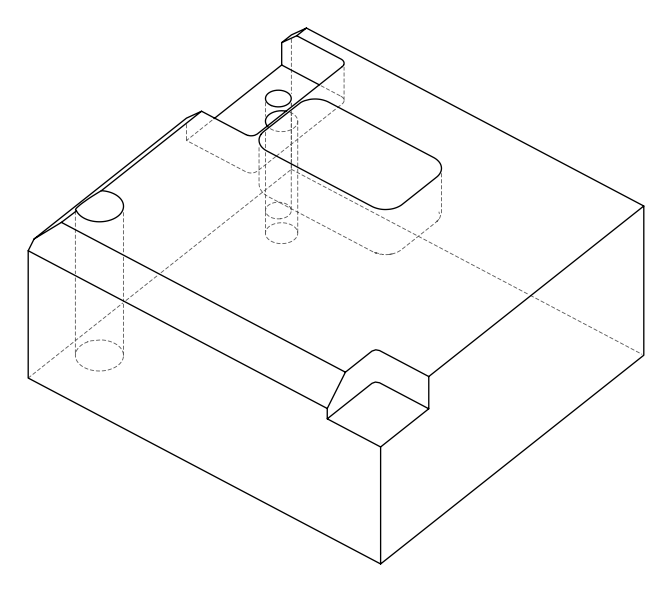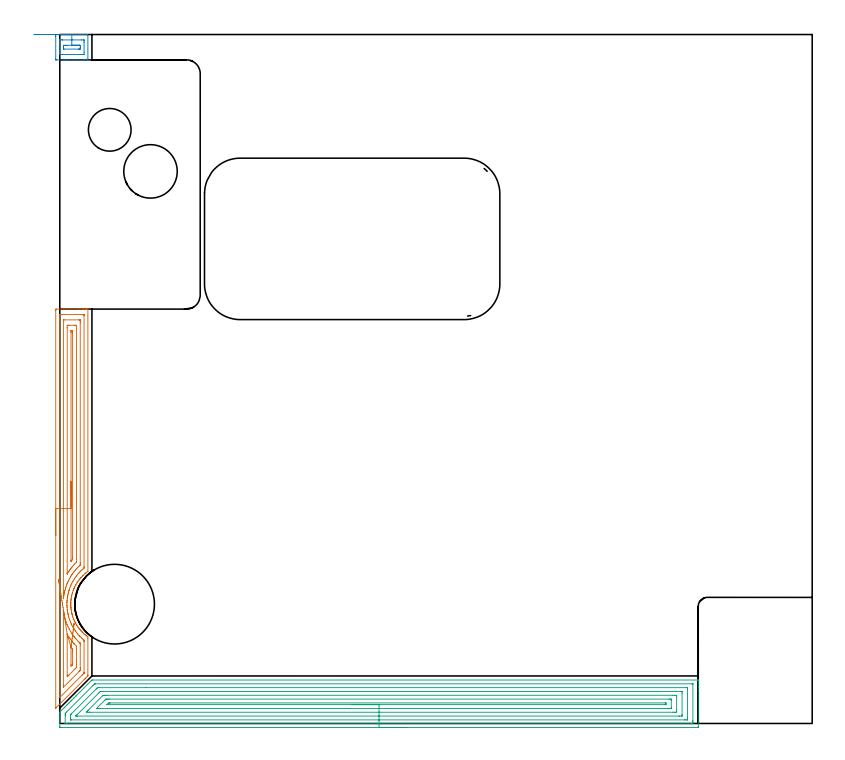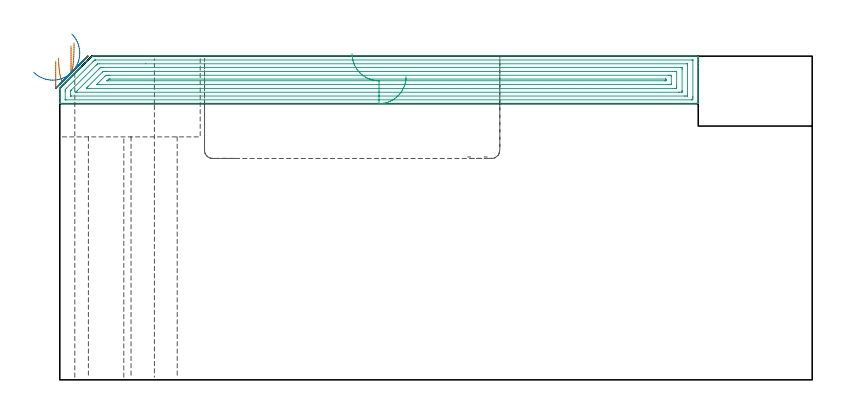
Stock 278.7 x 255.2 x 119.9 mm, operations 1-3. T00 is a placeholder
(PLAN: 17 operations, 12 tool changes, 80.7 min)
(1 AREA_MILL | FG_CHAMFER_SURFACE | UGT0205_001 | 5.69 min | 11259 mm3)
(2 AREA_MILL_1 | FG_CHAMFER_SURFACE_1 | UGT0205_001 | 0.58 min | 1127 mm3)
(3 AREA_MILL_2 | FG_CHAMFER_SURFACE_2 | UGT0205_001 | 13.24 min | 36922 mm3)
(4 MILL_CORNER_NOTCH_RECTANGULAR | CORNER_NOTCH_RECTANGULAR | NXT0201_008 | Follow Part, ap 1.5, ae 75% | 23.04 min | 49807 mm3)
(5 MILL_RECTANGULAR_POCKET | POCKET_RECTANGULAR_STRAIGHT | NXT0201_007 | Follow Part, ap 6.25, ae 75% | 6.21 min | 241589 mm3)
(6 MILL_SLOT | SLOT_PARTIAL_RECTANGULAR | NXT0201_013 | Follow Part, ap 2.5, ae 75% | 28.45 min | 142268 mm3)
(7 SPOT_DRILL | STEP1HOLE | NXT0321_9005460120000 | 0.05 min | 192 mm3)
(8 SPOT_DRILL_1 | STEP1HOLE_1 | NXT0321_9005460120000 | 0.06 min | 175 mm3)
(9 SPOT_DRILL_2 | STEP1HOLE_2 | NXT0321_9005460120000 | 0.04 min | 13 mm3)
(10 DRILL_BLIND_HOLE_INTO_CENTER | STEP1HOLE | NXT0301_092 | 0.08 min | 1753 mm3)
(11 GUN_DRILL_THROUGH_HOLE | STEP1HOLE | UGT0307_009 | 0.6 min | 11652 mm3)
(12 DRILL_TO_ENLARGE_THROUGH_HOLE | STEP1HOLE | NXT0301_104 | 0.51 min | 4853 mm3)
(13 DRILL_TO_ENLARGE_THROUGH_HOLE_1 | STEP1HOLE | UGT0301_394 | 0.53 min | 63202 mm3)
(14 DRILL_THROUGH_HOLE_INTO_CENTER | STEP1HOLE_1 | NXT0301_065 | 0.39 min | 6104 mm3)
(15 DRILL_TO_ENLARGE_THROUGH_HOLE_2 | STEP1HOLE_1 | UGT0301_264 | 0.41 min | 21421 mm3)
(16 DRILL_THROUGH_HOLE_INTO_CENTER_1 | STEP1HOLE_2 | NXT0301_065 | 0.39 min | 6222 mm3)
(17 DRILL_TO_ENLARGE_THROUGH_HOLE_3 | STEP1HOLE_2 | UGT0301_240 | 0.4 min | 11395 mm3)
(TOOL UGT0205_001 | Chamfer Mill 20 x 3 x 45 deg. | D20 FL50 Z2)
(TOOL NXT0201_008 | ENDMILL 6mm [2P460-0600-NA 1630] | D6 FL26 Z6)
(TOOL NXT0201_007 | ENDMILL 25mm [R216.25-25050GCK54P 1620] | D25 R3 FL54 Z5)
(TOOL NXT0201_013 | ENDMILL 10mm | D10 FL30 Z4)
(TOOL NXT0321_9005460120000 | NC Spot Drill, 142deg, 12mm, Carbide, Uncoated | D12 PA142 FL30 Z2)
(TOOL NXT0301_092 | Carbide Drill 12.1mm [860.1-1210-061A1-MM 2214] | D12.1 PA140 FL77 Z2)
(TOOL UGT0307_009 | Gun Drill 12 mm | D12 PA130 FL24 Z1)
(TOOL NXT0301_104 | Carbide Drill 14mm [860.1-1400-112A1-MM 2214] | D14 PA140 FL123 Z2)
(TOOL UGT0301_394 | Twist Drill 29.5 mm | D29.5 PA118 FL165 Z2)
(TOOL NXT0301_065 | Carbide Drill 9.4mm [860.1-0940-075A1-MM 2214] | D9.4 PA140 FL98 Z2)
(TOOL UGT0301_264 | Twist Drill 19.8 mm | D19.8 PA118 FL140 Z2)
(TOOL UGT0301_240 | Twist Drill 15.8 mm | D15.8 PA118 FL120 Z2)
(OP 1 AREA_MILL)
G17 G21 G94 G90
T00 M6
G54
G17 G0 G90 X-1.5 Y69.6 S1061 M3
G43 Z129.9 H0
Z118.
G94 G1 Y69.638 Z117.128 F250.
Y69.752 Z116.264
Y69.941 Z115.412
Y70.203 Z114.58
Y70.537 Z113.774
Y70.94 Z113.
Y71.409 Z112.264
Y71.94 Z111.572
Y72.529 Z110.929
Y73.172 Z110.34
Y73.864 Z109.808
Y74.6 Z109.34
Y75.374 Z108.937
Y76.18 Z108.603
Y77.012 Z108.341
Y77.864 Z108.152
Y78.728 Z108.038
Y79.6 Z108.
Y152.878
X-1.497 Y153.176 Z108.002
X-1.492 Y153.49 Z108.006
X-1.173 Y153.5 Z108.325
X7.126 Z116.62
X8.56 Z118.056
X8.91 Z118.405
X9.609 Z119.109
X9.931 Z119.431
X10.343 Y153.492 Z119.834
X10.397 Y153.49 Z119.888
X10.4 Y153.325 Z119.9
Y56.366
X10.395 Y56.332 Z119.892
X10.342 Y56.281 Z119.842
X9.802 Y55.87 Z119.299
X9.606 Y55.722 Z119.105
X9.498 Y55.641 Z118.997
X9.324 Y55.5 Z118.823
X8.612 Y54.858 Z118.109
X8.464 Y54.713 Z117.959
X8.355 Y54.607 Z117.852
X7.91 Y54.132 Z117.407
X7.724 Y53.934 Z117.223
X7.535 Y53.715 Z117.034
X7.126 Y53.193 Z116.624
X6.937 Y52.954 Z116.437
X6.837 Y52.827 Z116.337
X6.532 Y52.379 Z116.031
X6.242 Y51.93 Z115.742
X5.951 Y51.437 Z115.449
X5.902 Y51.347 Z115.401
X5.736 Y51.037 Z115.233
X5.514 Y50.593 Z115.014
X5.309 Y50.144 Z114.806
X5.294 Y50.11 Z114.791
X5.211 Y49.913 Z114.708
X5.107 Y49.663 Z114.601
X5.064 Y49.565 Z114.562
X4.95 Y49.252 Z114.448
X4.657 Y48.359 Z114.155
X4.647 Y48.323 Z114.145
X4.53 Y47.914 Z114.029
X4.426 Y47.467 Z113.921
X4.419 Y47.429 Z113.914
X4.374 Y47.201 Z113.871
X4.333 Y46.982 Z113.827
X4.272 Y46.671 Z113.767
X4.254 Y46.574 Z113.748
X4.176 Y46.105 Z113.676
X4.149 Y45.853 Z113.648
X4.13 Y45.642 Z113.621
X4.092 Y45.235 Z113.588
X4.074 Y44.886 Z113.572
X4.07 Y44.789 Z113.566
X4.071 Y44.748 Z113.563
X4.069 Y44.405 Z113.559
Y44.34 Z113.556
Y44.316 Z113.555
X4.068 Y44.184 Z113.554
X4.065 Y43.896 Z113.558
X4.068 Y43.855 Z113.559
X4.072 Y43.757 Z113.565
X4.091 Y43.408 Z113.576
X4.103 Y43.059 Z113.601
X4.106 Y43.004 Z113.604
X4.11 Y42.961 Z113.607
X4.137 Y42.649 Z113.634
X4.178 Y42.295 Z113.675
X4.204 Y42.111 Z113.701
X4.367 Y41.219 Z113.864
X4.45 Y40.868 Z113.946
X4.485 Y40.727 Z113.977
X4.515 Y40.597 Z114.009
X4.579 Y40.326 Z114.073
X4.592 Y40.28 Z114.086
X4.626 Y40.15 Z114.125
X4.673 Y39.985 Z114.171
X4.704 Y39.879 Z114.2
X4.847 Y39.433 Z114.345
X5.063 Y38.834 Z114.563
X5.153 Y38.615 Z114.652
X5.183 Y38.541 Z114.682
X5.382 Y38.093 Z114.878
X5.59 Y37.648 Z115.09
X5.684 Y37.465 Z115.183
X5.768 Y37.303 Z115.266
X5.849 Y37.152 Z115.346
X5.951 Y36.961 Z115.449
X6.071 Y36.756 Z115.57
X6.348 Y36.307 Z115.848
X6.637 Y35.863 Z116.137
X6.698 Y35.776 Z116.198
X6.838 Y35.578 Z116.336
X7.001 Y35.365 Z116.497
X7.228 Y35.065 Z116.727
X7.301 Y34.97 Z116.799
X7.51 Y34.715 Z117.007
X7.592 Y34.621 Z117.088
X7.726 Y34.464 Z117.222
X7.853 Y34.323 Z117.353
X7.889 Y34.283 Z117.388
X8.018 Y34.144 Z117.514
X8.077 Y34.078 Z117.575
X8.128 Y34.025 Z117.627
X8.207 Y33.943 Z117.707
X8.315 Y33.834 Z117.811
X8.342 Y33.806 Z117.839
X8.421 Y33.727 Z117.92
X8.505 Y33.644 Z118.005
X8.612 Y33.54 Z118.108
X8.994 Y33.185 Z118.491
X9.245 Y32.969 Z118.742
X9.409 Y32.833 Z118.908
X9.498 Y32.76 Z118.997
X9.787 Y32.535 Z119.287
X10.1 Y32.293 Z119.599
X10.248 Y32.186 Z119.747
X10.258 Y32.178 Z119.757
X10.396 Y32.069 Z119.89
X10.4 Y31.344 Z119.9
Y17.939
X10.401 Y17.604 Z119.896
X10.397 Y17.597 Z119.895
X10.396 Y17.595 Z119.894
X9.846 Y17.046 Z119.345
X9.802 Y17. Z119.299
X9.757 Y16.957 Z119.256
X9.548 Y16.748 Z119.047
X9.504 Y16.703 Z119.002
X9.461 Y16.66 Z118.959
X9.25 Y16.45 Z118.749
X-1.175 Y6.024 Z108.324
X-1.348 Y5.851 Z108.15
X-1.477 Y5.726 Z108.021
X-1.494 Y5.717 Z108.003
X-1.499 Y5.726 Z107.999
X-1.5 Y79.6 Z108.
X-0.086 Z109.414
Y151.167
X-0.079 Y151.488 Z109.421
X-0.06 Y151.491 Z109.44
X-0.01 Y151.494 Z109.49
X0.474 Y151.499 Z109.974
X8.502 Y151.5 Z118.002
X8.91 Y151.496 Z118.41
X8.967 Y151.493 Z118.467
X8.978 Y151.491 Z118.478
X8.981 Y151.42 Z118.481
X8.984 Y151.319 Z118.484
X8.985 Y151.167 Z118.485
X8.986 Y151.091 Z118.486
X8.985 Y58.001 Z118.485
X8.983 Y57.848 Z118.483
X8.979 Y57.549 Z118.479
X8.91 Y57.476 Z118.41
X8.793 Y57.376 Z118.293
X8.655 Y57.259 Z118.155
X8.317 Y56.96 Z117.817
X8.018 Y56.692 Z117.518
X7.849 Y56.535 Z117.349
X7.671 Y56.366 Z117.171
X7.402 Y56.089 Z116.902
X7.126 Y55.799 Z116.626
X6.969 Y55.629 Z116.469
X6.827 Y55.472 Z116.327
X6.557 Y55.148 Z116.057
X6.234 Y54.748 Z115.734
X6.159 Y54.653 Z115.659
X6.101 Y54.578 Z115.601
X5.778 Y54.141 Z115.278
X5.466 Y53.685 Z114.966
X5.342 Y53.495 Z114.842
X5.075 Y53.059 Z114.575
X4.916 Y52.791 Z114.416
X4.749 Y52.491 Z114.249
X4.434 Y51.897 Z113.934
X4.158 Y51.296 Z113.658
X4.031 Y51.004 Z113.531
X3.891 Y50.671 Z113.391
X3.674 Y50.11 Z113.174
X3.656 Y50.061 Z113.156
X3.644 Y50.024 Z113.144
X3.558 Y49.764 Z113.058
X3.425 Y49.35 Z112.925
X3.385 Y49.217 Z112.885
X3.224 Y48.657 Z112.724
X3.142 Y48.323 Z112.642
X3.055 Y47.933 Z112.555
X2.952 Y47.429 Z112.452
X2.927 Y47.299 Z112.427
X2.907 Y47.188 Z112.407
X2.802 Y46.536 Z112.302
X2.785 Y46.416 Z112.285
X2.702 Y45.642 Z112.202
X2.699 Y45.609 Z112.199
X2.666 Y45.101 Z112.166
X2.653 Y44.761 Z112.153
Y44.748
X2.648 Y43.872 Z112.148
X2.649 Y43.855 Z112.149
X2.666 Y43.424 Z112.166
X2.691 Y42.936 Z112.191
X2.775 Y42.067 Z112.275
X2.79 Y41.943 Z112.29
X2.92 Y41.174 Z112.42
X3.02 Y40.635 Z112.52
X3.054 Y40.474 Z112.554
X3.098 Y40.28 Z112.598
X3.237 Y39.708 Z112.737
X3.326 Y39.387 Z112.826
X3.558 Y38.613 Z113.058
X3.598 Y38.493 Z113.098
X3.607 Y38.468 Z113.107
X3.621 Y38.43 Z113.121
X3.942 Y37.599 Z113.442
X4.235 Y36.921 Z113.735
X4.337 Y36.706 Z113.837
X4.45 Y36.476 Z113.95
X4.8 Y35.812 Z114.3
X5.306 Y34.954 Z114.806
X5.329 Y34.918 Z114.829
X5.342 Y34.899 Z114.842
X5.695 Y34.38 Z115.195
X5.951 Y34.025 Z115.451
X6.234 Y33.654 Z115.734
X6.654 Y33.131 Z116.154
X7.126 Y32.599 Z116.626
X7.3 Y32.412 Z116.8
X7.468 Y32.237 Z116.968
X8.018 Y31.71 Z117.518
X8.424 Y31.344 Z117.924
X8.91 Y30.929 Z118.41
X8.965 Y30.881 Z118.465
X8.979 Y30.678 Z118.479
X8.984 Y30.526 Z118.484
X8.985 Y30.45 Z118.485
Y18.833
X8.984 Y18.758 Z118.484
X8.981 Y18.682 Z118.481
X8.977 Y18.639 Z118.477
X8.961 Y18.619 Z118.461
X8.91 Y18.563 Z118.41
X8.6 Y18.25 Z118.1
X8.29 Y17.939 Z117.79
X-0.01 Y9.64 Z109.49
X-0.047 Y9.605 Z109.453
X-0.07 Y9.586 Z109.43
X-0.077 Y9.582 Z109.423
X-0.079 Y9.594 Z109.421
X-0.084 Y9.744 Z109.416
X-0.085 Y9.821 Z109.415
X-0.086 Y79.6 Z109.414
X1.328 Z110.828
X1.329 Y149.303 Z110.829
X1.331 Y149.415 Z110.831
X1.333 Y149.47 Z110.833
X1.335 Y149.489 Z110.835
X1.382 Y149.492 Z110.882
X1.579 Y149.499 Z111.079
X7.126 Z116.626
X7.322 Y149.498 Z116.822
X7.453 Y149.494 Z116.953
X7.554 Y149.49 Z117.054
X7.565 Y149.473 Z117.065
X7.566 Y149.451 Z117.066
X7.569 Y149.303 Z117.069
X7.571 Y148.857 Z117.071
Y148.41
Y59.494
X7.57 Y59.046 Z117.07
X7.568 Y58.823 Z117.068
X7.564 Y58.713 Z117.064
X7.56 Y58.666 Z117.06
X7.069 Y58.209 Z116.569
X7.01 Y58.153 Z116.51
X6.626 Y57.76 Z116.126
X6.234 Y57.354 Z115.734
X6.188 Y57.305 Z115.688
X6.146 Y57.259 Z115.646
X5.773 Y56.828 Z115.273
X5.39 Y56.366 Z114.89
X5.369 Y56.339 Z114.869
X5.342 Y56.305 Z114.842
X4.985 Y55.83 Z114.485
X4.718 Y55.472 Z114.218
X4.608 Y55.314 Z114.108
X4.45 Y55.079 Z113.95
X4.255 Y54.774 Z113.755
X4.132 Y54.578 Z113.632
X3.917 Y54.219 Z113.417
X3.607 Y53.685 Z113.107
X3.59 Y53.653 Z113.09
X3.558 Y53.592 Z113.058
X3.291 Y53.059 Z112.791
X3.161 Y52.791 Z112.661
X3.004 Y52.453 Z112.504
X2.755 Y51.897 Z112.255
X2.728 Y51.835 Z112.228
X2.666 Y51.685 Z112.166
X2.481 Y51.19 Z111.981
X2.414 Y51.004 Z111.914
X2.253 Y50.524 Z111.753
X2.12 Y50.11 Z111.62
X2.04 Y49.844 Z111.54
X1.86 Y49.217 Z111.36
X1.842 Y49.148 Z111.342
X1.774 Y48.866 Z111.274
X1.678 Y48.419 Z111.178
X1.658 Y48.323 Z111.158
X1.606 Y48.052 Z111.106
X1.535 Y47.668 Z111.035
X1.494 Y47.429 Z110.994
X1.424 Y47.007 Z110.924
X1.409 Y46.902 Z110.909
X1.363 Y46.536 Z110.863
X1.359 Y46.506 Z110.859
X1.339 Y46.37 Z110.839
X1.331 Y46.536 Z110.831
X1.33 Y46.569 Z110.83
X1.329 Y46.982 Z110.829
X1.328 Y47.429 Z110.828
Y79.6
X2.743 Z112.243
Y146.623
X2.748 Y147.434 Z112.248
X2.749 Y147.485 Z112.249
X2.792 Y147.49 Z112.292
X2.901 Y147.495 Z112.401
X3.12 Y147.498 Z112.62
X3.558 Y147.5 Z113.058
X5.342 Z114.842
X5.787 Y147.498 Z115.287
X6.001 Y147.495 Z115.501
X6.108 Y147.49 Z115.608
X6.15 Y147.486 Z115.65
X6.157 Y146.623 Z115.657
Y60.834
X6.154 Y60.02 Z115.654
X6.151 Y59.94 Z115.651
X6.138 Y59.744 Z115.638
X5.474 Y59.046 Z114.974
X5.342 Y58.902 Z114.842
X4.991 Y58.504 Z114.491
X4.689 Y58.153 Z114.189
X4.581 Y58.021 Z114.081
X4.45 Y57.856 Z113.95
X4.19 Y57.52 Z113.69
X3.991 Y57.259 Z113.491
X3.809 Y57.008 Z113.309
X3.558 Y56.654 Z113.058
X3.441 Y56.482 Z112.941
X3.365 Y56.366 Z112.865
X3.024 Y55.831 Z112.524
X2.793 Y55.45 Z112.293
X2.752 Y55.386 Z112.252
X2.751 Z112.251
X2.747 Y55.391 Z112.247
X2.744 Y55.472 Z112.244
X2.743 Y55.549 Z112.243
Y55.649
Y79.6
X4.157 Z113.657
X4.158 Y144.835 Z113.658
X4.159 Y145.127 Z113.659
X4.164 Y145.422 Z113.664
X4.166 Y145.491 Z113.666
X4.202 Y145.493 Z113.702
X4.284 Y145.497 Z113.784
X4.45 Y145.498 Z113.95
X4.682 Y145.496 Z114.182
X4.73 Y145.49 Z114.23
X4.736 Y145.477 Z114.236
X4.739 Y145.44 Z114.239
X4.742 Y144.835 Z114.242
X4.743 Y144.542 Z114.243
X4.742 Y61.727 Z114.242
X4.741 Y61.436 Z114.241
X4.736 Y60.834 Z114.236
X4.727 Y60.768 Z114.227
X4.685 Y60.719 Z114.185
X4.629 Y60.655 Z114.129
X4.45 Y60.458 Z113.95
X4.202 Y60.188 Z113.702
X4.186 Y60.173 Z113.686
X4.168 Y60.158 Z113.668
X4.163 Y60.177 Z113.663
X4.16 Y60.2 Z113.66
X4.158 Y60.233 Z113.658
X4.157 Y79.6 Z113.657
Y80.472 Z113.695
Y81.337 Z113.809
Y82.188 Z113.998
Y83.02 Z114.26
Y83.826 Z114.594
Y84.6 Z114.997
Y85.336 Z115.465
Y86.028 Z115.996
Y86.671 Z116.586
Y87.26 Z117.229
Y87.792 Z117.921
Y88.26 Z118.657
Y88.663 Z119.431
Y88.997 Z120.237
Y89.259 Z121.069
Y89.448 Z121.92
Y89.562 Z122.785
Y89.6 Z123.657
G0 X-0.483 Y53.394 Z119.142
G1 X-0.456 Y53.222 Z118.287
X-0.416 Y52.977 Z117.451
X-0.366 Y52.661 Z116.639
X-0.304 Y52.277 Z115.859
X-0.231 Y51.826 Z115.115
X-0.149 Y51.314 Z114.414
X-0.057 Y50.743 Z113.761
X0.044 Y50.118 Z113.16
X0.152 Y49.443 Z112.618
X0.268 Y48.725 Z112.136
X0.389 Y47.968 Z111.721
X0.516 Y47.178 Z111.373
X0.648 Y46.361 Z111.096
X0.783 Y45.523 Z110.893
X0.92 Y44.671 Z110.765
X1.058 Y43.812 Z110.712
X1.196 Y42.951 Z110.735
X1.334 Y42.095 Z110.834
X1.338 Y42.067 Z110.838
X1.391 Y41.617 Z110.891
X1.4 Y41.549 Z110.9
X1.462 Y41.174 Z110.962
X1.536 Y40.741 Z111.036
X1.584 Y40.471 Z111.084
X1.623 Y40.28 Z111.123
X1.774 Y39.566 Z111.274
X1.817 Y39.387 Z111.317
X1.83 Y39.33 Z111.33
X2.059 Y38.493 Z111.559
X2.181 Y38.085 Z111.681
X2.341 Y37.599 Z111.841
X2.666 Y36.712 Z112.166
X2.67 Y36.702 Z112.17
X3.064 Y35.812 Z112.564
X3.437 Y35.039 Z112.937
X3.501 Y34.918 Z113.001
X3.558 Y34.814 Z113.058
X4.018 Y34.025 Z113.518
X4.45 Y33.33 Z113.95
X4.58 Y33.131 Z114.08
X4.869 Y32.711 Z114.369
X5.228 Y32.237 Z114.728
X5.342 Y32.093 Z114.842
X5.677 Y31.683 Z115.177
X5.968 Y31.344 Z115.468
X6.234 Y31.049 Z115.734
X6.814 Y30.45 Z116.314
X7.126 Y30.147 Z116.626
X7.428 Y29.86 Z116.928
X7.507 Y29.785 Z117.007
X7.546 Y29.744 Z117.046
X7.563 Y29.725 Z117.063
X7.565 Y29.704 Z117.065
X7.568 Y29.557 Z117.068
X7.571 Y29.111 Z117.071
Y20.62
X7.57 Y20.175 Z117.07
X7.566 Y19.727 Z117.066
X7.564 Y19.676 Z117.064
X7.524 Y19.631 Z117.024
X7.459 Y19.561 Z116.959
X7.376 Y19.476 Z116.876
X7.126 Y19.225 Z116.626
X1.372 Y13.471 Z110.872
X1.357 Y13.458 Z110.857
X1.348 Y13.452 Z110.848
X1.338 Y13.448 Z110.838
X1.335 Y13.456 Z110.835
X1.332 Y13.471 Z110.832
X1.33 Y13.513 Z110.83
X1.329 Y13.918 Z110.829
X1.328 Y14.365 Z110.828
X1.329 Y41.62 Z110.829
X1.33 Y42.067 Z110.83
X1.334 Y42.095 Z110.834
X2.744 Y33.053 Z112.244
X2.745 Y33.052 Z112.245
X3.248 Y32.237 Z112.748
X3.558 Y31.755 Z113.058
X3.845 Y31.344 Z113.345
X4.45 Y30.537 Z113.95
X4.518 Y30.45 Z114.018
X4.812 Y30.087 Z114.312
X5.28 Y29.557 Z114.78
X5.342 Y29.49 Z114.842
X6.139 Y28.663 Z115.639
X6.156 Y27.848 Z115.656
Y27.769
X6.157 Y21.591 Z115.657
X6.156 Y21.514 Z115.656
X6.147 Y20.708 Z115.647
X6.066 Y20.62 Z115.566
X5.706 Y20.256 Z115.206
X5.342 Y19.891 Z114.842
X3.391 Y17.939 Z112.891
X3.181 Y17.731 Z112.681
X3.026 Y17.579 Z112.526
X2.754 Y17.315 Z112.254
X2.744 Y17.861 Z112.244
X2.743 Y17.939 Z112.243
Y32.161
X2.744 Y33.053 Z112.244
X4.162 Y28.246 Z113.662
X4.195 Y28.214 Z113.695
X4.262 Y28.144 Z113.762
X4.45 Y27.937 Z113.95
X4.603 Y27.769 Z114.103
X4.736 Y27.618 Z114.236
X4.739 Y27.48 Z114.239
X4.742 Y26.876 Z114.242
X4.743 Y26.582 Z114.243
Y22.408
X4.742 Y22.115 Z114.242
X4.737 Y21.814 Z114.237
X4.734 Y21.745 Z114.234
X4.678 Y21.684 Z114.178
X4.515 Y21.514 Z114.015
X4.482 Y21.482 Z113.982
X4.45 Y21.455 Z113.95
X4.164 Y21.237 Z113.664
X4.16 Y21.514 Z113.66
X4.158 Y21.807 Z113.658
X4.157 Y28.063 Z113.657
X4.158 Y28.161 Z113.658
X4.161 Y28.238 Z113.661
X4.162 Y28.246 Z113.662
X4.271 Y29.099 Z113.809
X4.378 Y29.936 Z114.031
X4.482 Y30.75 Z114.326
X4.583 Y31.536 Z114.691
X4.679 Y32.287 Z115.124
X4.77 Y32.998 Z115.621
X4.856 Y33.664 Z116.179
X4.934 Y34.278 Z116.793
X5.006 Y34.838 Z117.458
X5.07 Y35.337 Z118.171
X5.126 Y35.773 Z118.924
X5.173 Y36.142 Z119.713
X5.212 Y36.442 Z120.532
X5.241 Y36.67 Z121.373
X5.26 Y36.824 Z122.232
X5.271 Y36.903 Z123.101
Y36.907 Z123.973
X5.262 Y36.836 Z124.842
G0 Z129.9
M5
M2
(OP 2 AREA_MILL_1)
G17 G21 G94 G90
T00 M6
G54
G17 G0 G90 X-9.692 Y255.2 S1061 M3
G43 Z129.9 H0
Z113.95
G94 G1 X-9.049 Z113.36 F250.
X-8.357 Z112.829
X-7.621 Z112.361
X-6.847 Z111.958
X-6.041 Z111.624
X-5.209 Z111.362
X-4.358 Z111.173
X-3.493 Z111.059
X-2.621 Z111.021
X-1.75 Z111.059
X-0.885 Z111.173
X-0.033 Z111.361
X0.799 Z111.624
X1.605 Z111.957
X2.379 Z112.36
X3.115 Z112.829
X3.807 Z113.36
X4.45 Z113.949
X10.248 Z119.745
X10.284 Y255.198 Z119.782
X10.394 Y255.19 Z119.892
X10.4 Y254.865 Z119.9
Y246.134
X10.394 Y245.81 Z119.892
X10.283 Y245.8 Z119.781
X2.458 Z111.957
X1.774 Z111.269
X-1.143 Z108.352
X-1.456 Y245.804 Z108.038
X-1.491 Y245.81 Z108.004
X-1.498 Y245.845 Z107.998
X-1.5 Y246.134 Z108.
Y254.578
X-1.497 Y254.865 Z108.003
X-1.49 Y255.196 Z108.004
X-1.242 Y255.199 Z108.252
X-0.902 Y255.2 Z108.593
X1.774 Z111.269
X2.458 Z111.957
X4.45 Z113.949
Y253.2 Z113.95
X8.018 Z117.518
X8.83 Y253.197 Z118.33
X8.91 Y253.192 Z118.41
X8.979 Y253.184 Z118.479
X8.982 Y253.119 Z118.482
X8.984 Y253.047 Z118.484
X8.986 Y252.246 Z118.486
X8.985 Y248.68 Z118.485
X8.98 Y247.881 Z118.48
X8.979 Y247.813 Z118.479
X8.91 Y247.81 Z118.41
X8.1 Y247.8 Z117.6
X8.018 Z117.518
X0.882 Z110.382
X0.07 Y247.803 Z109.57
X-0.01 Y247.808 Z109.49
X-0.079 Y247.816 Z109.421
X-0.082 Y247.881 Z109.418
X-0.084 Y247.953 Z109.416
X-0.086 Y248.754 Z109.414
X-0.085 Y252.32 Z109.415
X-0.08 Y253.119 Z109.42
X-0.079 Y253.187 Z109.421
X-0.01 Y253.19 Z109.49
X0.8 Y253.2 Z110.3
X0.882 Z110.382
X4.45 Z113.95
Y251.2
X7.126 Z116.626
X7.303 Z116.803
X7.495 Y251.197 Z116.995
X7.543 Y251.194 Z117.043
X7.562 Y251.19 Z117.062
X7.565 Y251.18 Z117.065
X7.568 Y251.139 Z117.068
X7.571 Y250.938 Z117.071
Y250.5
X7.57 Y250.065 Z117.07
X7.567 Y249.919 Z117.067
X7.565 Y249.812 Z117.065
X7.483 Y249.809 Z116.983
X7.126 Y249.802 Z116.626
X6.949 Y249.8 Z116.449
X1.597 Z111.097
X1.405 Y249.803 Z110.905
X1.357 Y249.806 Z110.857
X1.338 Y249.81 Z110.838
X1.335 Y249.82 Z110.835
X1.332 Y249.861 Z110.832
X1.329 Y250.062 Z110.829
Y250.5
X1.33 Y250.935 Z110.83
X1.332 Y251.081 Z110.832
X1.335 Y251.188 Z110.835
X1.417 Y251.191 Z110.917
X1.774 Y251.198 Z111.274
X1.951 Y251.2 Z111.451
X2.666 Z112.166
X4.45 Z113.95
X5.039 Z114.593
X5.57 Z115.285
X6.039 Z116.021
X6.442 Z116.795
X6.776 Z117.601
X7.038 Z118.433
X7.227 Z119.285
X7.341 Z120.149
X7.379 Z121.021
X7.341 Z121.893
X7.227 Z122.758
X7.038 Z123.609
X6.776 Z124.441
X6.442 Z125.247
X6.039 Z126.021
X5.57 Z126.757
X5.039 Z127.449
X4.45 Z128.092
G0 Z129.9
M5
M2
(OP 3 AREA_MILL_2)
G17 G21 G94 G90
T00 M6
G54
G17 G0 G90 X128.25 Y-1.5 S1061 M3
G43 Z129.9 H0
Z112.3
G94 G1 X128.212 Z111.428 F250.
X128.098 Z110.564
X127.909 Z109.712
X127.647 Z108.88
X127.313 Z108.074
X126.91 Z107.3
X126.442 Z106.564
X125.91 Z105.872
X125.321 Z105.229
X124.678 Z104.64
X123.986 Z104.108
X123.25 Z103.64
X122.476 Z103.237
X121.67 Z102.903
X120.838 Z102.641
X119.987 Z102.452
X119.122 Z102.338
X118.25 Z102.3
X0.633
X0.194 Y-1.496 Z102.302
X0.01 Y-1.492 Z102.305
X0. Y-1.064 Z102.733
Y0.697 Z104.492
Y2.092 Z105.889
X0.001 Y3.854 Z107.648
X0.01 Y4.202 Z108.
X0.023 Y4.219 Z108.018
X0.186 Y4.387 Z108.184
X1.649 Y5.849 Z109.649
X1.778 Y5.979 Z109.777
X1.826 Y6.027 Z109.825
X2.49 Y6.69 Z110.49
X2.658 Y6.86 Z110.656
X3.331 Y7.531 Z111.331
X3.538 Y7.74 Z111.536
X4.171 Y8.371 Z112.171
X4.211 Y8.411 Z112.21
X4.419 Y8.621 Z112.417
X5.012 Y9.212 Z113.011
X5.105 Y9.306 Z113.105
X5.299 Y9.501 Z113.297
X5.852 Y10.053 Z113.852
X6. Y10.2 Z113.999
X6.179 Y10.381 Z114.177
X11.555 Y15.756 Z119.553
X11.905 Y16.094 Z119.892
X12.261 Y16.1 Z119.9
X236.314
X236.497 Y16.102 Z119.893
X236.498 Y16.101 Z119.892
X236.5 Y15.737 Z119.537
Y15.515 Z119.314
Y14.783 Z118.578
Y13.537 Z117.334
Y12.142 Z115.938
Y-1.064 Z102.734
X236.498 Y-1.323 Z102.475
X236.49 Y-1.492 Z102.306
X236.319 Y-1.499 Z102.299
X118.25 Y-1.5 Z102.3
Y-0.086 Z103.714
X2.322 Y-0.085 Z103.715
X2.046 Y-0.081 Z103.719
X2.018 Y-0.079 Z103.721
X2.01 Y-0.064 Z103.736
X2.004 Y-0.028 Z103.772
X2.001 Y0.008 Z103.808
Y2.873 Z106.673
X2.004 Y3.338 Z107.138
X2.008 Y3.746 Z107.546
X2.422 Y4.172 Z107.972
X2.445 Y4.196 Z107.996
X12.261 Y14.011 Z117.811
X12.653 Y14.397 Z118.197
X12.825 Y14.563 Z118.363
X12.961 Y14.679 Z118.479
X13.155 Y14.683 Z118.483
X13.255 Y14.685 Z118.485
X234.178
X234.454 Y14.681 Z118.481
X234.482 Y14.679 Z118.479
X234.49 Y14.664 Z118.464
X234.496 Y14.627 Z118.427
X234.499 Y14.592 Z118.392
X234.5 Y1.162 Z104.962
X234.497 Y0.697 Z104.497
X234.491 Y0.291 Z104.091
X234.466 Y-0.079 Z103.721
X234.078 Y-0.084 Z103.716
X233.979 Y-0.085 Z103.715
X118.25 Y-0.086 Z103.714
Y1.328 Z105.128
X4.211 Y1.329 Z105.129
X4.126 Y1.33 Z105.13
X4.06 Y1.333 Z105.133
X4.022 Y1.335 Z105.135
X4.01 Y1.371 Z105.171
X4.005 Y1.578 Z105.378
X4.001 Y1.784 Z105.584
Y3.002 Z106.802
X4.003 Y3.17 Z106.97
X4.007 Y3.254 Z107.054
X4.01 Y3.294 Z107.094
X4.047 Y3.338 Z107.138
X4.125 Y3.423 Z107.223
X4.211 Y3.511 Z107.311
X13.441 Y12.741 Z116.541
X13.724 Y13.022 Z116.822
X13.888 Y13.181 Z116.981
X13.946 Y13.235 Z117.035
X13.99 Y13.265 Z117.065
X14.049 Y13.266 Z117.066
X14.692 Y13.271 Z117.071
X31.867
X232.289
X232.374 Y13.27 Z117.07
X232.44 Y13.267 Z117.067
X232.478 Y13.265 Z117.065
X232.49 Y13.229 Z117.029
X232.495 Y13.022 Z116.822
X232.499 Y12.816 Z116.616
X232.5 Y2.251 Z106.051
X232.498 Y1.578 Z105.378
X232.496 Y1.374 Z105.174
X232.491 Y1.344 Z105.144
X232.475 Y1.335 Z105.135
X232.415 Y1.333 Z105.133
X232.289 Y1.331 Z105.131
X231.648 Y1.329 Z105.129
X231.395 Y1.328 Z105.128
X118.25
Y2.743 Z106.543
X6.605
X6.262 Y2.744 Z106.544
X6.114 Y2.746 Z106.546
X6.024 Y2.75 Z106.55
X6.009 Y2.753 Z106.553
X6.007 Y2.762 Z106.562
X6.006 Y2.788 Z106.588
X6.01 Y2.841 Z106.641
X6.058 Y2.897 Z106.697
X6.248 Y3.094 Z106.894
X6.488 Y3.338 Z107.138
X14.411 Y11.262 Z115.062
X14.677 Y11.525 Z115.325
X14.944 Y11.785 Z115.585
X15.021 Y11.85 Z115.65
X15.089 Y11.853 Z115.653
X15.235 Y11.855 Z115.655
X15.838 Y11.857 Z115.657
X16.128
X229.896
X230.352 Y11.855 Z115.655
X230.446 Y11.853 Z115.653
X230.482 Y11.851 Z115.651
X230.49 Y11.811 Z115.611
X230.493 Y11.702 Z115.502
X230.5 Y11.262 Z115.062
Y3.339 Z107.139
X230.493 Y2.898 Z106.698
X230.49 Y2.789 Z106.589
X230.478 Y2.749 Z106.549
X230.412 Y2.748 Z106.548
X230.209 Y2.745 Z106.545
X229.606 Y2.743 Z106.543
X229.317
X118.25
Y4.157 Z107.957
X11.366
X10.531 Y4.16 Z107.96
X10.472 Y4.164 Z107.964
X9.829 Y4.219 Z108.019
X10.144 Y4.541 Z108.341
X10.472 Y4.873 Z108.673
X15.838 Y10.239 Z114.039
X15.912 Y10.309 Z114.109
X15.992 Y10.381 Z114.181
X16.676 Y10.438 Z114.238
X16.733 Y10.44 Z114.24
X17.565 Y10.443 Z114.243
X17.627
X226.923
X227.758 Y10.44 Z114.24
X227.817 Y10.437 Z114.237
X228.49 Y10.381 Z114.181
X228.499 Y9.71 Z113.51
Y5.099 Z108.899
X228.496 Y4.431 Z108.231
X228.49 Y4.219 Z108.019
X227.874 Y4.163 Z107.963
X227.817 Y4.161 Z107.961
X226.985 Y4.157 Z107.957
X226.923
X118.25
Y5.571 Z109.371
X14.944
X14.463 Y5.572 Z109.372
X14.049 Y5.575 Z109.375
X13.653 Y5.578 Z109.378
X14.049 Y6.002 Z109.802
X16.733 Y8.685 Z112.485
X17.015 Y8.956 Z112.756
X17.097 Y9.022 Z112.822
X17.217 Y9.024 Z112.824
X17.627 Y9.027 Z112.827
X18.107 Y9.029 Z112.829
X18.522
X225.614 Y9.028 Z112.828
X226.028 Y9.027 Z112.827
X226.442 Y9.023 Z112.823
X226.489 Y9.022 Z112.822
X226.492 Y8.981 Z112.781
X226.497 Y8.899 Z112.699
X226.499 Y8.775 Z112.575
X226.5 Y8.621 Z112.421
X226.499 Y5.979 Z109.779
X226.497 Y5.747 Z109.547
X226.493 Y5.631 Z109.431
X226.49 Y5.58 Z109.38
X226.437 Y5.577 Z109.377
X226.028 Y5.573 Z109.373
X225.548 Y5.571 Z109.371
X225.134
X118.25
Y6.985 Z110.785
X17.955 Y6.986 Z110.786
X17.627 Y6.987 Z110.787
X17.496 Y6.989 Z110.789
X17.494 Y6.991 Z110.791
X17.493 Y6.992 Z110.792
X17.498 Y7. Z110.8
X17.627 Y7.129 Z110.929
X17.938 Y7.434 Z111.234
X18.103 Y7.594 Z111.394
X18.437 Y7.61 Z111.41
X18.522 Y7.613 Z111.413
X18.65 Y7.614 Z111.414
X224.367
X224.443 Y7.613 Z111.413
X224.48 Y7.61 Z111.41
X224.49 Y7.607 Z111.407
X224.494 Y7.598 Z111.398
X224.497 Y7.567 Z111.367
X224.5 Y7.484 Z111.284
X224.499 Y7.172 Z110.972
X224.497 Y7.044 Z110.844
X224.493 Y7.008 Z110.808
X224.489 Y6.992 Z110.792
X224.478 Y6.99 Z110.79
X224.399 Y6.987 Z110.787
X224.239 Y6.986 Z110.786
X224.112 Y6.985 Z110.785
X118.25
X117.378 Z110.823
X116.514 Z110.937
X115.662 Z111.126
X114.83 Z111.388
X114.024 Z111.722
X113.25 Z112.125
X112.514 Z112.594
X111.822 Z113.125
X111.179 Z113.714
X110.59 Z114.357
X110.059 Z115.05
X109.59 Z115.785
X109.187 Z116.559
X108.853 Z117.365
X108.591 Z118.197
X108.402 Z119.049
X108.288 Z119.914
X108.25 Z120.785
G0 Z129.9
M5
M2
